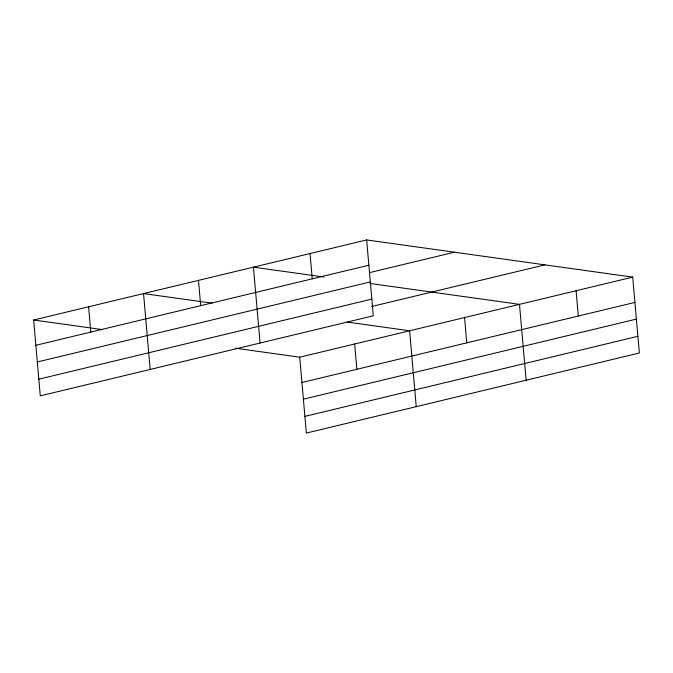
<?xml version="1.0" encoding="UTF-8"?>
<svg xmlns="http://www.w3.org/2000/svg" width="673" height="673" viewBox="0 0 673 673"><rect width="100%" height="100%" fill="white"/><g stroke="black" fill="none" stroke-linecap="round" stroke-linejoin="round"><path stroke-width="1.01" d="M366.65 239.933L373.288 315.797L40.287 395.867L33.65 320.003L366.65 239.933L632.713 277.133L639.35 352.997L306.35 433.067L299.712 357.203L235.39 348.21M35.862 345.291L368.863 265.221M369.536 272.624L454.452 252.207M37.326 361.981L370.327 281.911M38.824 379.177L371.824 299.106M371.656 306.518L544.911 264.859M299.712 357.203L632.713 277.133M301.925 382.491L634.925 302.413M303.388 399.182L636.389 319.103M304.886 416.377L637.886 336.307M323.873 277.007L253.427 267.156L260.064 343.02M370.015 283.459L519.489 304.356L526.126 380.22M211.945 303.144L143.542 293.579L150.18 369.443M347.327 322.073L409.605 330.779L416.242 406.643M33.65 320.003L102.052 329.568M576.105 290.744L578.317 316.032M464.547 317.563L466.759 342.851M354.654 343.987L356.867 369.275M310.043 253.544L312.255 278.832M198.485 280.372L200.697 305.66M88.592 306.795L90.805 332.083"/></g></svg>
